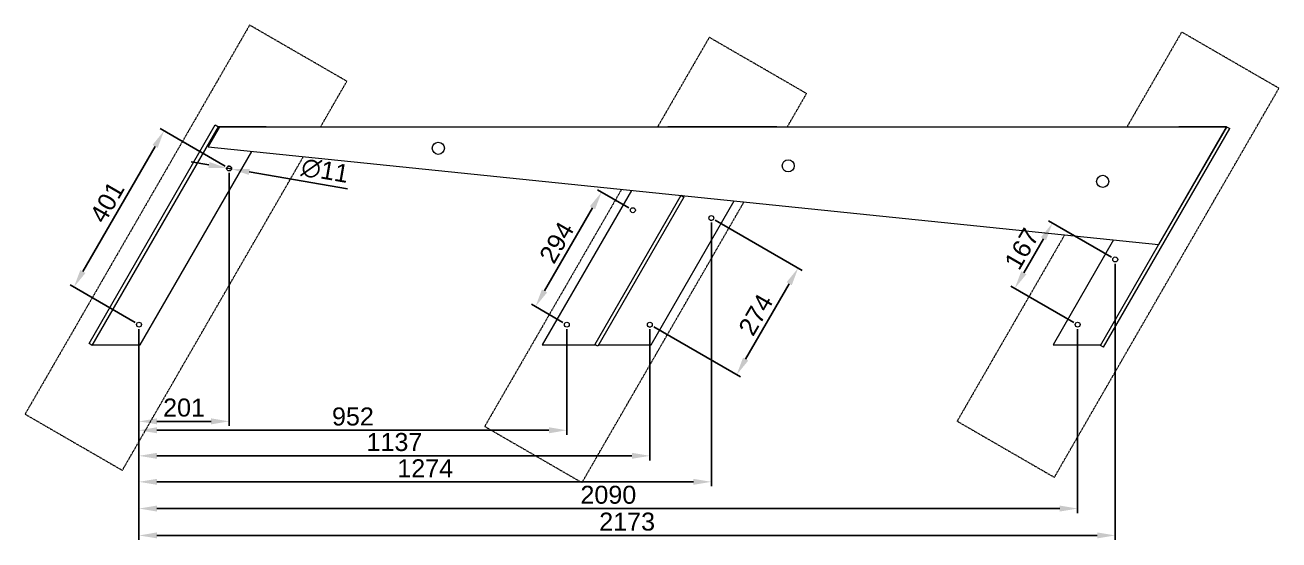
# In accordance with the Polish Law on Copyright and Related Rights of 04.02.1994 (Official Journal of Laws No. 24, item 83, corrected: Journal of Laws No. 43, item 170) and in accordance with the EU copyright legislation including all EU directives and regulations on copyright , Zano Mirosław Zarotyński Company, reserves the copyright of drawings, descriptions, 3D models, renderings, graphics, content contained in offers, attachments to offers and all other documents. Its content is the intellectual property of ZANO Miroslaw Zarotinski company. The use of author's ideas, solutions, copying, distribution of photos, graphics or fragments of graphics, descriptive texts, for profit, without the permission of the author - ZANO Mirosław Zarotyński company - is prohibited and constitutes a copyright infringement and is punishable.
# Model space of a CAD drawing. Header units: millimetres. Extents: x -132 to 4932, y 857 to 4372.
# Drawn here: x 33 to 2824, y 857 to 2003 of the extents above; entities that cross this region are included whole.
import ezdxf

# ---------------------------------------------------------------- set-up
doc = ezdxf.new("R2010")
doc.units = ezdxf.units.MM
doc.linetypes.add('HIDDEN', pattern=[1.905, 1.27, -0.635])
for name, color, linetype, lineweight in [('ZANO_R', 7, 'Continuous', 0), ('ZANO_R_przerywana', 7, 'HIDDEN', 0), ('ZANO_W', 1, 'Continuous', 0)]:
    doc.layers.add(name, color=color, linetype=linetype, lineweight=lineweight)
doc.styles.add('Arial', font='arial.ttf')
doc.styles.get("Standard").update_dxf_attribs({"font": 'ARIALUNI.TTF'})
doc.dimstyles.new('pl i ang', dxfattribs={"dimtxt": 50, "dimasz": 50, "dimexe": 1.25, "dimexo": 0.625, "dimgap": 10, "dimtad": 1, "dimtoh": 1, "dimtxsty": 'Standard', "dimcen": 2.5, "dimclrd": 1, "dimclre": 1, "dimclrt": 1, "dimadec": 0, "dimazin": 0, "dimtfac": 1, "dimtmove": 0, "dimatfit": 3, "dimfxl": 1, "dimarcsym": 1})

# ---------------------------------------------------------------- blocks, each defined once
blk = doc.blocks.new('*D454')
at = {"layer": 'ZANO_W', "color": 1, "lineweight": -2}
for p, q in [((478.7, 1688.8), (333.9, 1772.5)), ((162, 1454.7), (322.5, 1732.8)), ((278.2, 1341.4), (133.3, 1425))]:
    blk.add_line(p, q, dxfattribs=at)
at = {"layer": 'ZANO_W', "color": 1}
for points in [[(328.3, 1729.5), (316.8, 1736.2), (342.5, 1767.5)], [(156.2, 1458), (167.7, 1451.3), (142, 1420)]]:
    blk.add_solid(points, dxfattribs=at)
at = {"layer": 'ZANO_W', "color": 1, "insert": (215.9, 1609), "char_height": 40, "attachment_point": 5, "rotation": 60, "style": 'Arial'}
blk.add_mtext('401', dxfattribs=at)
blk = doc.blocks.new('*D455')
at = {"layer": 'ZANO_W', "color": 1, "lineweight": -2}
for p, q in [((442.6, 1691.6), (403.2, 1698.4)), ((482, 1684.8), (492.8, 1682.9)), ((532.2, 1676.1), (751.2, 1638.2))]:
    blk.add_line(p, q, dxfattribs=at)
at = {"layer": 'ZANO_W', "color": 1}
for points in [[(441.4, 1685), (443.7, 1698.1), (482, 1684.8)], [(533.4, 1682.6), (531.1, 1669.5), (492.8, 1682.9)]]:
    blk.add_solid(points, dxfattribs=at)
at = {"layer": 'ZANO_W', "color": 1, "insert": (700.9, 1678.9), "char_height": 40, "attachment_point": 5, "rotation": 350.1882, "style": 'Arial'}
blk.add_mtext('∅11', dxfattribs=at)
blk = doc.blocks.new('*D456')
at = {"layer": 'ZANO_W', "color": 1, "lineweight": -2}
for p, q in [((487.4, 1673.8), (487.4, 1111.1)), ((286.8, 1326.4), (286.8, 1111.1)), ((326.8, 1121.1), (447.4, 1121.1))]:
    blk.add_line(p, q, dxfattribs=at)
at = {"layer": 'ZANO_W', "color": 1}
for points in [[(326.8, 1127.8), (326.8, 1114.5), (286.8, 1121.1)], [(447.4, 1114.5), (447.4, 1127.8), (487.4, 1121.1)]]:
    blk.add_solid(points, dxfattribs=at)
at = {"layer": 'ZANO_W', "color": 1, "insert": (387.1, 1151.6), "char_height": 40, "attachment_point": 5, "style": 'Arial'}
blk.add_mtext('201', dxfattribs=at)
blk = doc.blocks.new('*D457')
at = {"layer": 'ZANO_W', "color": 1, "lineweight": -2}
for p, q in [((286.8, 1326.4), (286.8, 1091.3)), ((1239.2, 1326.4), (1239.2, 1091.3)), ((326.8, 1101.3), (1199.2, 1101.3))]:
    blk.add_line(p, q, dxfattribs=at)
at = {"layer": 'ZANO_W', "color": 1}
for points in [[(326.8, 1108), (326.8, 1094.6), (286.8, 1101.3)], [(1199.2, 1094.6), (1199.2, 1108), (1239.2, 1101.3)]]:
    blk.add_solid(points, dxfattribs=at)
at = {"layer": 'ZANO_W', "color": 1, "insert": (763, 1131.7), "char_height": 40, "attachment_point": 5, "style": 'Arial'}
blk.add_mtext('952', dxfattribs=at)
blk = doc.blocks.new('*D458')
at = {"layer": 'ZANO_W', "color": 1, "lineweight": -2}
for p, q in [((286.8, 1326.4), (286.8, 1034.4)), ((1424, 1326.5), (1424, 1034.4)), ((326.8, 1044.4), (1384, 1044.4))]:
    blk.add_line(p, q, dxfattribs=at)
at = {"layer": 'ZANO_W', "color": 1}
for points in [[(326.8, 1051.1), (326.8, 1037.8), (286.8, 1044.4)], [(1384, 1037.8), (1384, 1051.1), (1424, 1044.4)]]:
    blk.add_solid(points, dxfattribs=at)
at = {"layer": 'ZANO_W', "color": 1, "insert": (855.4, 1074.9), "char_height": 40, "attachment_point": 5, "style": 'Arial'}
blk.add_mtext('1137', dxfattribs=at)
blk = doc.blocks.new('*D459')
at = {"layer": 'ZANO_W', "color": 1, "lineweight": -2}
for p, q in [((1560.9, 1563.6), (1560.9, 976.6)), ((286.8, 1326.4), (286.8, 976.6)), ((326.8, 986.6), (1520.9, 986.6))]:
    blk.add_line(p, q, dxfattribs=at)
at = {"layer": 'ZANO_W', "color": 1}
for points in [[(326.8, 993.2), (326.8, 979.9), (286.8, 986.6)], [(1520.9, 979.9), (1520.9, 993.2), (1560.9, 986.6)]]:
    blk.add_solid(points, dxfattribs=at)
at = {"layer": 'ZANO_W', "color": 1, "insert": (923.9, 1016.7), "char_height": 40, "attachment_point": 5, "style": 'Arial'}
blk.add_mtext('1274', dxfattribs=at)
blk = doc.blocks.new('*D462')
at = {"layer": 'ZANO_W', "color": 1, "lineweight": -2}
for p, q in [((286.8, 1326.4), (286.8, 917.1)), ((2376.3, 1326.4), (2376.3, 917.1)), ((326.8, 927.1), (2336.3, 927.1))]:
    blk.add_line(p, q, dxfattribs=at)
at = {"layer": 'ZANO_W', "color": 1}
for points in [[(326.8, 933.8), (326.8, 920.4), (286.8, 927.1)], [(2336.3, 920.4), (2336.3, 933.8), (2376.3, 927.1)]]:
    blk.add_solid(points, dxfattribs=at)
at = {"layer": 'ZANO_W', "color": 1, "insert": (1331.6, 957.5), "char_height": 40, "attachment_point": 5, "style": 'Arial'}
blk.add_mtext('2090', dxfattribs=at)
blk = doc.blocks.new('*D463')
at = {"layer": 'ZANO_W', "color": 1, "lineweight": -2}
for p, q in [((2460, 1471.4), (2460, 857.3)), ((286.8, 1326.4), (286.8, 857.3)), ((326.8, 867.3), (2420, 867.3))]:
    blk.add_line(p, q, dxfattribs=at)
at = {"layer": 'ZANO_W', "color": 1}
for points in [[(326.8, 874), (326.8, 860.7), (286.8, 867.3)], [(2420, 860.7), (2420, 874), (2460, 867.3)]]:
    blk.add_solid(points, dxfattribs=at)
at = {"layer": 'ZANO_W', "color": 1, "insert": (1373.4, 897.8), "char_height": 40, "attachment_point": 5, "style": 'Arial'}
blk.add_mtext('2173', dxfattribs=at)
blk = doc.blocks.new('*D464')
at = {"layer": 'ZANO_W', "color": 1, "lineweight": -2}
for p, q in [((1377.5, 1596), (1307.8, 1636.2)), ((1189.5, 1411.3), (1296.5, 1596.6)), ((1230.6, 1341.4), (1160.8, 1381.7))]:
    blk.add_line(p, q, dxfattribs=at)
at = {"layer": 'ZANO_W', "color": 1}
for points in [[(1302.2, 1593.2), (1290.7, 1599.9), (1316.5, 1631.2)], [(1183.7, 1414.6), (1195.3, 1408), (1169.5, 1376.7)]]:
    blk.add_solid(points, dxfattribs=at)
at = {"layer": 'ZANO_W', "color": 1, "insert": (1216.6, 1519.1), "char_height": 40, "attachment_point": 5, "rotation": 60, "style": 'Arial'}
blk.add_mtext('294', dxfattribs=at)
blk = doc.blocks.new('*D465')
at = {"layer": 'ZANO_W', "color": 1, "lineweight": -2}
for p, q in [((1569.6, 1568.6), (1762.8, 1457.1)), ((1637.2, 1259.5), (1734.1, 1427.4)), ((1432.6, 1331.5), (1625.9, 1219.9))]:
    blk.add_line(p, q, dxfattribs=at)
at = {"layer": 'ZANO_W', "color": 1}
for points in [[(1739.9, 1424.1), (1728.4, 1430.8), (1754.1, 1462.1)], [(1631.4, 1262.9), (1643, 1256.2), (1617.2, 1224.9)]]:
    blk.add_solid(points, dxfattribs=at)
at = {"layer": 'ZANO_W', "color": 1, "insert": (1659.6, 1358.5), "char_height": 40, "attachment_point": 5, "rotation": 60, "style": 'Arial'}
blk.add_mtext('274', dxfattribs=at)
blk = doc.blocks.new('*D466')
at = {"layer": 'ZANO_W', "color": 1, "lineweight": -2}
for p, q in [((2451.4, 1486.4), (2311.5, 1567.1)), ((2256.4, 1451.8), (2300.1, 1527.5)), ((2367.7, 1341.4), (2227.8, 1422.2))]:
    blk.add_line(p, q, dxfattribs=at)
at = {"layer": 'ZANO_W', "color": 1}
for points in [[(2305.9, 1524.2), (2294.4, 1530.8), (2320.1, 1562.1)], [(2250.7, 1455.1), (2262.2, 1448.5), (2236.4, 1417.2)]]:
    blk.add_solid(points, dxfattribs=at)
at = {"layer": 'ZANO_W', "color": 1, "insert": (2252, 1504.9), "char_height": 40, "attachment_point": 5, "rotation": 60, "style": 'Arial'}
blk.add_mtext('167', dxfattribs=at)

msp = doc.modelspace()

# ---------------------------------------------------------------- linework, layer by layer
at = {"layer": 'ZANO_R'}
for p, q in [((175.8, 1294.1), (456.7, 1780.6)), ((182.8, 1290.1), (463.6, 1776.6)), ((466, 1775.8), (440.6, 1731.8)), ((456.7, 1780.6), (463.6, 1776.6)), ((569.6, 1776.3), (463.4, 1776.3)), ((2707.3, 1775.8), (466, 1775.8)), ((569.3, 1775.8), (569.6, 1776.3)), ((1464.3, 1776.3), (1464, 1775.8)), ((1706.8, 1776.3), (1464.3, 1776.3)), ((1706.5, 1775.8), (1706.8, 1776.3)), ((2427, 1290.1), (2707.9, 1776.6)), ((2433.9, 1286.1), (2714.8, 1772.6)), ((2707.3, 1775.8), (2556.6, 1514.6)), ((2601.4, 1776.3), (2601.1, 1775.8)), ((2707.6, 1776.3), (2601.4, 1776.3)), ((2707.9, 1776.6), (2714.8, 1772.6)), ((440.6, 1731.8), (2556.6, 1514.6)), ((289.7, 1291.4), (538.2, 1721.8)), ((1382.8, 1635.1), (1184.4, 1291.4)), ((1492.9, 1623.7), (1301.4, 1292.1)), ((1499.8, 1619.7), (1308.3, 1288.1)), ((1492.9, 1623.8), (1492.9, 1623.7)), ((1492.9, 1623.7), (1499.8, 1619.7)), ((1500.3, 1620.6), (1495.1, 1623.6)), ((1500.3, 1620.6), (1499.8, 1619.7)), ((1426.8, 1291.4), (1611.7, 1611.6)), ((2456.3, 1524.9), (2321.5, 1291.4)), ((182.8, 1290.1), (175.8, 1294.1)), ((183.5, 1291.4), (289.7, 1291.4)), ((1184.4, 1291.4), (1302.7, 1291.4)), ((1308.3, 1288.1), (1301.4, 1292.1)), ((1310.2, 1291.4), (1426.8, 1291.4)), ((2321.5, 1291.4), (2427.7, 1291.4)), ((2433.9, 1286.1), (2427, 1290.1))]:
    msp.add_line(p, q, dxfattribs=at)
for centre, radius in [((953.1, 1728.8), 13.5), ((1732.1, 1689.9), 13.5), ((487.4, 1683.8), 5.5), ((2432, 1655.1), 13.5), ((1386.2, 1591), 5.5), ((1560.9, 1573.6), 5.5), ((2460, 1481.4), 5.5), ((286.8, 1336.4), 5.5), ((1239.2, 1336.4), 5.5), ((1423.9, 1336.4), 5.5), ((2376.3, 1336.4), 5.5)]:
    msp.add_circle(centre, radius, dxfattribs=at)
for centre, start, end in [((487.3, 1683.6), 60, 127.8418), ((487.3, 1683.6), 340.0796, 60), ((1560.9, 1573.7), 241.9377, 289.0722), ((1424, 1336.5), 241.9106, 289.1371)]:
    msp.add_arc(centre, 5.5, start, end, dxfattribs=at)
at = {"layer": 'ZANO_R_przerywana'}
for p, q in [((533.1, 2002.9), (33.2, 1137.1)), ((749.5, 1877.9), (533.1, 2002.9)), ((2607.9, 1987.4), (2485.7, 1775.8)), ((2824.3, 1862.4), (2607.9, 1987.4)), ((1556.3, 1975.6), (1440.9, 1775.8)), ((1772.8, 1850.6), (1556.3, 1975.6)), ((690.6, 1775.8), (749.5, 1877.9)), ((1729.5, 1775.8), (1772.8, 1850.6)), ((2324.4, 996.6), (2824.3, 1862.4)), ((249.7, 1012.1), (652.6, 1710)), ((1361, 1637.3), (1056.4, 1109.8)), ((1272.9, 984.8), (1633.5, 1609.4)), ((2347.3, 1536.1), (2108, 1121.5)), ((33.2, 1137.1), (249.7, 1012.1)), ((2108, 1121.5), (2324.4, 996.6)), ((1056.4, 1109.8), (1272.9, 984.8))]:
    msp.add_line(p, q, dxfattribs=at)

# ---------------------------------------------------------------- dimensions: what is measured, and where the dimension line sits
at = {"layer": 'ZANO_W'}
for p1, p2, distance, picture, middle in [((286.8, 1336.4), (487.4, 1683.8), 167.3, '*D454', (215.9, 1609)), ((1239.2, 1336.4), (1386.2, 1591), 80.5, '*D464', (1216.6, 1519.1)), ((1424, 1336.5), (1560.9, 1573.6), -223.1, '*D465', (1659.6, 1358.5)), ((2376.3, 1336.4), (2460, 1481.4), 161.5, '*D466', (2252, 1504.9))]:
    dim = msp.add_aligned_dim(p1=p1, p2=p2, distance=distance, dimstyle='pl i ang', override={"dimtxt": 40, "dimasz": 40, "dimexe": 10, "dimexo": 10, "dimtoh": 0, "dimdec": 0, "dimtxsty": 'Arial', "dimtdec": 0, "dimtmove": 1}, dxfattribs=at)
    dim.commit()
    dim.dimension.update_dxf_attribs({"geometry": picture, "text_midpoint": middle})
dim = msp.add_diameter_dim_2p(p1=(482, 1684.8), p2=(492.8, 1682.9), dimstyle='pl i ang', override={"dimtxt": 40, "dimasz": 40, "dimexe": 10, "dimexo": 10, "dimtoh": 0, "dimdec": 0, "dimtxsty": 'Arial', "dimtdec": 0, "dimtmove": 1}, dxfattribs=at)
dim.commit()
dim.dimension.update_dxf_attribs({"geometry": '*D455', "text_midpoint": (695.5, 1647.8), "dimtype": 163})
for base, p1, p2, picture, middle in [((487.4, 1121.1), (286.8, 1336.4), (487.4, 1683.8), '*D456', (387.1, 1151.6)), ((1560.9, 986.6), (286.8, 1336.4), (1560.9, 1573.6), '*D459', (923.9, 1016.7)), ((2460, 867.3), (286.8, 1336.4), (2460, 1481.4), '*D463', (1373.4, 897.8)), ((1424, 1044.4), (286.8, 1336.4), (1424, 1336.5), '*D458', (855.4, 1074.9)), ((1239.2, 1101.3), (286.8, 1336.4), (1239.2, 1336.4), '*D457', (763, 1131.7)), ((2376.3373, 927.1067), (286.8144, 1336.3981), (2376.3373, 1336.3981), '*D462', (1331.5759, 957.5296))]:
    dim = msp.add_linear_dim(base=base, p1=p1, p2=p2, dimstyle='pl i ang', override={"dimtxt": 40, "dimasz": 40, "dimexe": 10, "dimexo": 10, "dimtoh": 0, "dimdec": 0, "dimtxsty": 'Arial', "dimtdec": 0, "dimtmove": 1}, dxfattribs=at)
    dim.commit()
    dim.dimension.update_dxf_attribs({"geometry": picture, "text_midpoint": middle})

doc.saveas('drawing.dxf')
